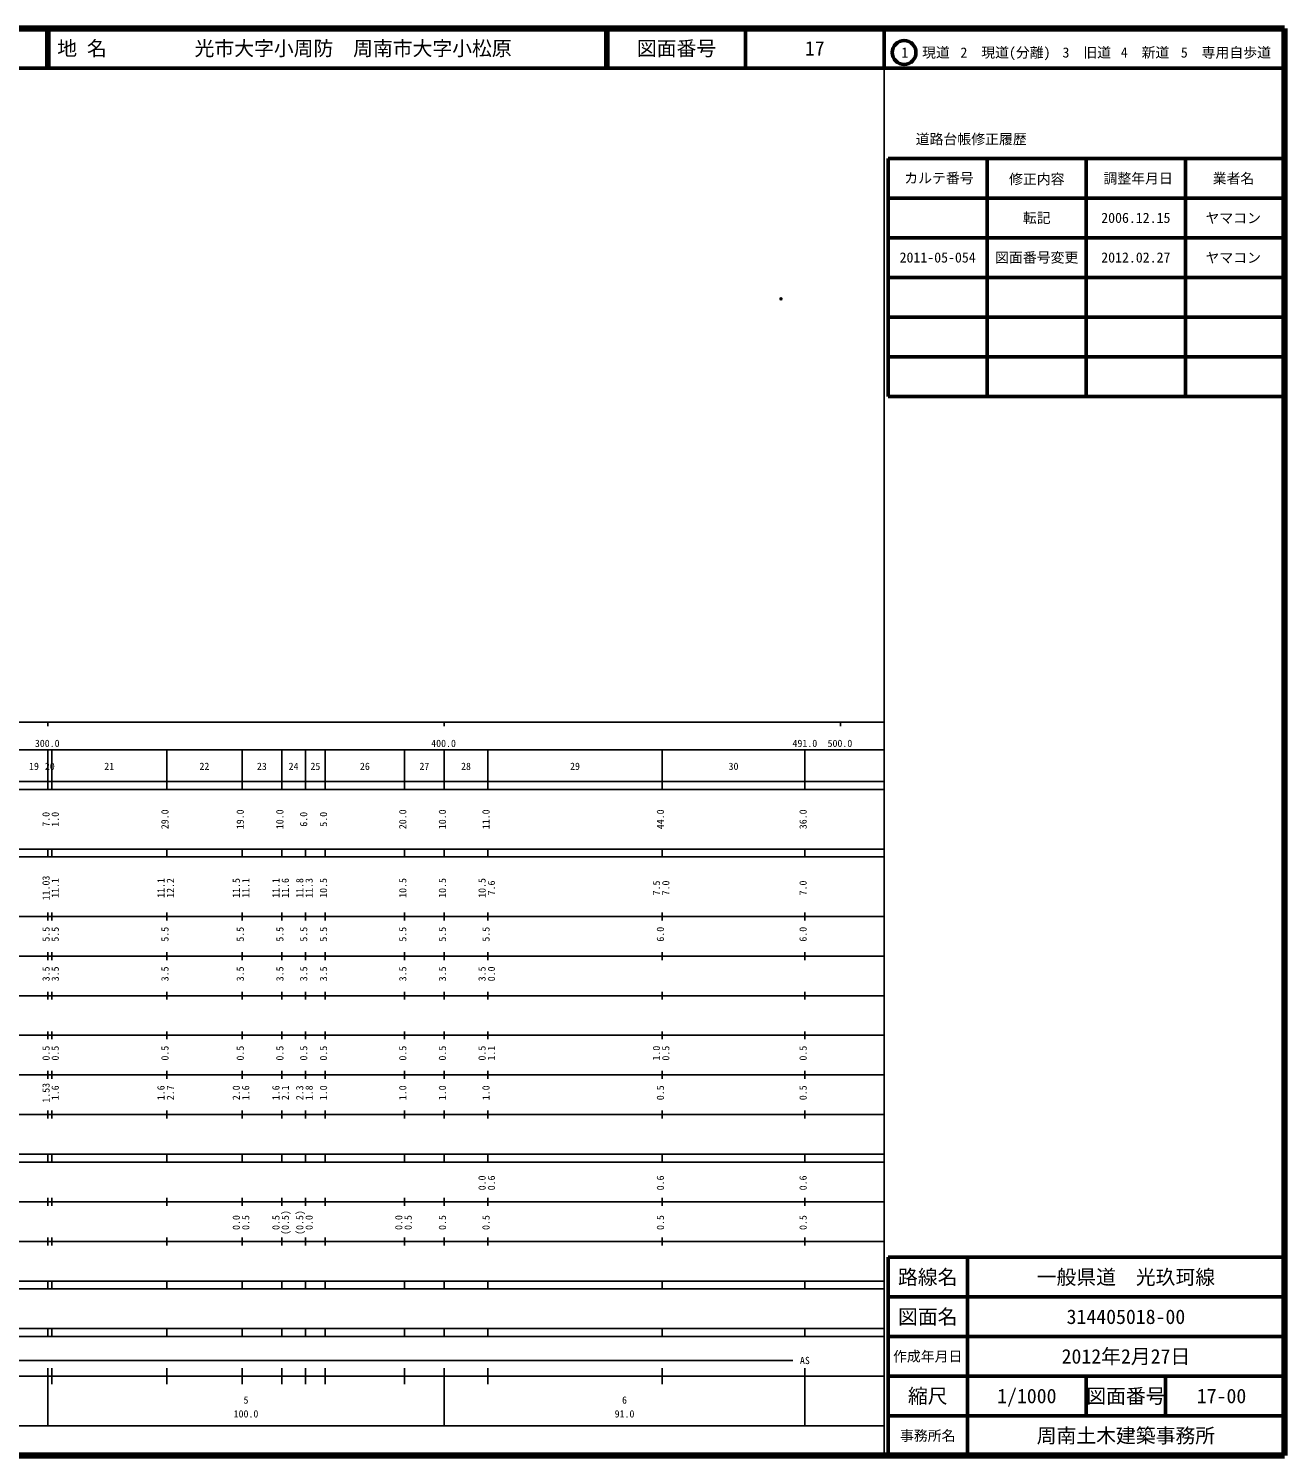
# Model space of a CAD drawing. Units: millimetres on the paper. Extents: x 40 to 680, y 20 to 380.
# Drawn here: x 363.1 to 680, y 20 to 380 of the extents above; entities that cross this region are included whole.
import ezdxf
from ezdxf.enums import TextEntityAlignment as Align

# ---------------------------------------------------------------- set-up
doc = ezdxf.new("R2010")
doc.units = ezdxf.units.MM
doc.header["$PDMODE"] = 32
doc.header["$PDSIZE"] = 0.5
doc.layers.add('M-OTRS', color=6, linetype='Continuous')
doc.layers.add('M-TTL-TXT', color=7, linetype='Continuous')
for name, color, linetype, lineweight in [('M-TTL', 2, 'Continuous', 140), ('M-TTL-BAND', 7, 'Continuous', 25), ('M-TTL-FRAM', 2, 'Continuous', 50), ('M-TTL-LINE', 7, 'Continuous', 50)]:
    doc.layers.add(name, color=color, linetype=linetype, lineweight=lineweight)
doc.styles.add('ＭＳ ゴシック', font='')
doc.styles.get('ＭＳ ゴシック').set_extended_font_data('MS Gothic')

msp = doc.modelspace()

# ---------------------------------------------------------------- linework, layer by layer
at = {"layer": 'M-OTRS'}
msp.add_point((552.978, 311.803), dxfattribs=at)
at = {"layer": 'M-TTL'}
for p, q in [((680, 380), (40, 380)), ((680, 20), (680, 380)), ((40, 20), (680, 20))]:
    msp.add_line(p, q, dxfattribs=at)
at = {"layer": 'M-TTL-BAND'}
for p, q in [((579, 20), (579, 370)), ((40, 205), (579, 205)), ((368, 205), (368, 204)), ((468, 205), (468, 204)), ((568, 205), (568, 204)), ((68, 198), (579, 198)), ((368, 188), (368, 198)), ((369, 188), (369, 198)), ((398, 188), (398, 198)), ((417, 188), (417, 198)), ((427, 188), (427, 198)), ((433, 188), (433, 198)), ((438, 188), (438, 198)), ((458, 188), (458, 198)), ((468, 188), (468, 198)), ((479, 188), (479, 198)), ((523, 188), (523, 198)), ((559, 188), (559, 198)), ((40, 190), (579, 190)), ((40, 188), (579, 188)), ((40, 173), (579, 173)), ((368, 171), (368, 173)), ((369, 171), (369, 173)), ((398, 171), (398, 173)), ((417, 171), (417, 173)), ((427, 171), (427, 173)), ((433, 171), (433, 173)), ((438, 171), (438, 173)), ((458, 171), (458, 173)), ((468, 171), (468, 173)), ((479, 171), (479, 173)), ((523, 171), (523, 173)), ((559, 171), (559, 173)), ((40, 171), (579, 171)), ((40, 156), (579, 156)), ((368, 155), (368, 157)), ((369, 155), (369, 157)), ((398, 155), (398, 157)), ((417, 155), (417, 157)), ((427, 155), (427, 157)), ((433, 155), (433, 157)), ((438, 155), (438, 157)), ((458, 155), (458, 157)), ((468, 155), (468, 157)), ((479, 155), (479, 157)), ((523, 155), (523, 157)), ((559, 155), (559, 157)), ((46, 146), (579, 146)), ((368, 145), (368, 147)), ((369, 145), (369, 147)), ((398, 145), (398, 147)), ((417, 145), (417, 147)), ((427, 145), (427, 147)), ((433, 145), (433, 147)), ((438, 145), (438, 147)), ((458, 145), (458, 147)), ((468, 145), (468, 147)), ((479, 145), (479, 147)), ((523, 145), (523, 147)), ((559, 145), (559, 147)), ((368, 135), (368, 137)), ((369, 135), (369, 137)), ((398, 135), (398, 137)), ((417, 135), (417, 137)), ((427, 135), (427, 137)), ((433, 135), (433, 137)), ((438, 135), (438, 137)), ((458, 135), (458, 137)), ((468, 135), (468, 137)), ((479, 135), (479, 137)), ((523, 135), (523, 137)), ((559, 135), (559, 137)), ((52, 136), (579, 136)), ((46, 126), (579, 126)), ((368, 125), (368, 127)), ((369, 125), (369, 127)), ((398, 125), (398, 127)), ((417, 125), (417, 127)), ((427, 125), (427, 127)), ((433, 125), (433, 127)), ((438, 125), (438, 127)), ((458, 125), (458, 127)), ((468, 125), (468, 127)), ((479, 125), (479, 127)), ((523, 125), (523, 127)), ((559, 125), (559, 127)), ((52, 116), (579, 116)), ((368, 115), (368, 117)), ((369, 115), (369, 117)), ((398, 115), (398, 117)), ((417, 115), (417, 117)), ((427, 115), (427, 117)), ((433, 115), (433, 117)), ((438, 115), (438, 117)), ((458, 115), (458, 117)), ((468, 115), (468, 117)), ((479, 115), (479, 117)), ((523, 115), (523, 117)), ((559, 115), (559, 117)), ((46, 106), (579, 106)), ((368, 105), (368, 107)), ((369, 105), (369, 107)), ((398, 105), (398, 107)), ((417, 105), (417, 107)), ((427, 105), (427, 107)), ((433, 105), (433, 107)), ((438, 105), (438, 107)), ((458, 105), (458, 107)), ((468, 105), (468, 107)), ((479, 105), (479, 107)), ((523, 105), (523, 107)), ((559, 105), (559, 107)), ((40, 96), (579, 96)), ((40, 94), (579, 94)), ((368, 94), (368, 96)), ((369, 94), (369, 96)), ((398, 94), (398, 96)), ((417, 94), (417, 96)), ((427, 94), (427, 96)), ((433, 94), (433, 96)), ((438, 94), (438, 96)), ((458, 94), (458, 96)), ((468, 94), (468, 96)), ((479, 94), (479, 96)), ((523, 94), (523, 96)), ((559, 94), (559, 96)), ((49, 84), (579, 84)), ((368, 83), (368, 85)), ((369, 83), (369, 85)), ((398, 83), (398, 85)), ((417, 83), (417, 85)), ((427, 83), (427, 85)), ((433, 83), (433, 85)), ((438, 83), (438, 85)), ((458, 83), (458, 85)), ((468, 83), (468, 85)), ((479, 83), (479, 85)), ((523, 83), (523, 85)), ((559, 83), (559, 85)), ((40, 74), (579, 74)), ((368, 73), (368, 75)), ((369, 73), (369, 75)), ((398, 73), (398, 75)), ((417, 73), (417, 75)), ((427, 73), (427, 75)), ((433, 73), (433, 75)), ((438, 73), (438, 75)), ((458, 73), (458, 75)), ((468, 73), (468, 75)), ((479, 73), (479, 75)), ((523, 73), (523, 75)), ((559, 73), (559, 75)), ((40, 64), (579, 64)), ((40, 62), (579, 62)), ((368, 62), (368, 64)), ((369, 62), (369, 64)), ((398, 62), (398, 64)), ((417, 62), (417, 64)), ((427, 62), (427, 64)), ((433, 62), (433, 64)), ((438, 62), (438, 64)), ((458, 62), (458, 64)), ((468, 62), (468, 64)), ((479, 62), (479, 64)), ((523, 62), (523, 64)), ((559, 62), (559, 64)), ((40, 52), (579, 52)), ((368, 50), (368, 52)), ((369, 50), (369, 52)), ((398, 50), (398, 52)), ((417, 50), (417, 52)), ((427, 50), (427, 52)), ((433, 50), (433, 52)), ((438, 50), (438, 52)), ((458, 50), (458, 52)), ((468, 50), (468, 52)), ((479, 50), (479, 52)), ((523, 50), (523, 52)), ((559, 50), (559, 52)), ((40, 50), (579, 50)), ((71, 44), (556, 44)), ((40, 40), (579, 40)), ((368, 27.5), (368, 42)), ((369, 38), (369, 42)), ((398, 38), (398, 42)), ((417, 38), (417, 42)), ((427, 38), (427, 42)), ((433, 38), (433, 42)), ((438, 38), (438, 42)), ((458, 38), (458, 42)), ((468, 27.5), (468, 42)), ((479, 38), (479, 42)), ((523, 38), (523, 42)), ((559, 27.5), (559, 42)), ((68, 27.5), (579, 27.5))]:
    msp.add_line(p, q, dxfattribs=at)
at = {"layer": 'M-TTL-FRAM'}
for p, q in [((580, 347.197), (580, 287.197)), ((580, 347.197), (680, 347.197)), ((580, 287.197), (680, 287.197)), ((680, 70), (580, 70)), ((580, 70), (580, 20))]:
    msp.add_line(p, q, dxfattribs=at)
at = {"layer": 'M-TTL-LINE'}
for p, q in [((367.75, 380), (367.75, 370)), ((368.25, 380), (368.25, 370)), ((508.747, 380), (508.747, 370)), ((509.247, 380), (509.247, 370)), ((543.997, 380), (543.997, 370)), ((579, 380), (579, 370)), ((40, 370), (680, 370)), ((605, 347.197), (605, 287.197)), ((630, 347.197), (630, 287.197)), ((655, 347.197), (655, 287.197)), ((580, 337.197), (680, 337.197)), ((580, 327.197), (680, 327.197)), ((580, 317.197), (680, 317.197)), ((580, 307.197), (680, 307.197)), ((580, 297.197), (680, 297.197)), ((600, 70), (600, 20)), ((680, 60), (580, 60)), ((680, 50), (580, 50)), ((680, 40), (580, 40)), ((630, 40), (630, 30)), ((650, 40), (650, 30)), ((680, 30), (580, 30))]:
    msp.add_line(p, q, dxfattribs=at)
msp.add_circle((584.031, 373.958), 3, dxfattribs=at)

# ---------------------------------------------------------------- texts
at = {"layer": 'M-TTL-BAND', "style": 'ＭＳ ゴシック'}
for s, p in [('300.0', (367.844, 198.195)), ('400.0', (467.844, 198.195)), ('491.0', (559, 198.195)), ('500.0', (567.844, 198.195)), ('19', (364.5, 192.405)), ('20', (368.5, 192.405)), ('21', (383.5, 192.405)), ('22', (407.5, 192.405)), ('23', (422, 192.405)), ('24', (430, 192.405)), ('25', (435.5, 192.405)), ('26', (448, 192.405)), ('27', (463, 192.405)), ('28', (473.5, 192.405)), ('29', (501, 192.405)), ('30', (541, 192.405)), ('AS', (559, 42.5)), ('5', (418, 32.523)), ('6', (513.5, 32.523)), ('100.0', (418, 29.033)), ('91.0', (513.5, 29.033))]:
    msp.add_text(s, height=1.833, dxfattribs=at).set_placement(p, align=Align.BOTTOM_CENTER)
for s, p in [('7.0', (369, 180.5)), ('1.0', (371.322, 180.5)), ('29.0', (399, 180.5)), ('19.0', (418, 180.5)), ('10.0', (428, 180.5)), ('6.0', (434, 180.5)), ('5.0', (439, 180.5)), ('20.0', (459, 180.5)), ('10.0', (469, 180.5)), ('11.0', (480, 180.5)), ('44.0', (524, 180.5)), ('36.0', (560, 180.5)), ('11.03', (369, 163.174)), ('11.1', (371.322, 163.174)), ('11.1', (398, 163.174)), ('12.2', (400.37, 163.174)), ('11.5', (417, 163.174)), ('11.1', (419.37, 163.174)), ('11.1', (427, 163.174)), ('11.6', (429.37, 163.174)), ('11.8', (433, 163.174)), ('11.3', (435.37, 163.174)), ('10.5', (439, 163.174)), ('10.5', (459, 163.174)), ('10.5', (469, 163.174)), ('10.5', (479, 163.174)), ('7.6', (481.37, 163.174)), ('7.5', (523, 163.174)), ('7.0', (525.37, 163.174)), ('7.0', (560, 163.174)), ('5.5', (369, 151.5)), ('5.5', (371.322, 151.5)), ('5.5', (399, 151.5)), ('5.5', (418, 151.5)), ('5.5', (428, 151.5)), ('5.5', (434, 151.5)), ('5.5', (439, 151.5)), ('5.5', (459, 151.5)), ('5.5', (469, 151.5)), ('5.5', (480, 151.5)), ('6.0', (524, 151.5)), ('6.0', (560, 151.5)), ('3.5', (369, 141.5)), ('3.5', (371.322, 141.5)), ('3.5', (399, 141.5)), ('3.5', (418, 141.5)), ('3.5', (428, 141.5)), ('3.5', (434, 141.5)), ('3.5', (439, 141.5)), ('3.5', (459, 141.5)), ('3.5', (469, 141.5)), ('3.5', (479, 141.5)), ('0.0', (481.37, 141.5)), ('0.5', (369, 121.5)), ('0.5', (371.322, 121.5)), ('0.5', (399, 121.5)), ('0.5', (418, 121.5)), ('0.5', (428, 121.5)), ('0.5', (434, 121.5)), ('0.5', (439, 121.5)), ('0.5', (459, 121.5)), ('0.5', (469, 121.5)), ('0.5', (479, 121.5)), ('1.1', (481.37, 121.5)), ('1.0', (523, 121.5)), ('0.5', (525.37, 121.5)), ('0.5', (560, 121.5)), ('1.53', (369, 111.5)), ('1.6', (371.322, 111.5)), ('1.6', (398, 111.5)), ('2.7', (400.37, 111.5)), ('2.0', (417, 111.5)), ('1.6', (419.37, 111.5)), ('1.6', (427, 111.5)), ('2.1', (429.37, 111.5)), ('2.3', (433, 111.5)), ('1.8', (435.37, 111.5)), ('1.0', (439, 111.5)), ('1.0', (459, 111.5)), ('1.0', (469, 111.5)), ('1.0', (480, 111.5)), ('0.5', (524, 111.5)), ('0.5', (560, 111.5)), ('0.0', (479, 88.764)), ('0.6', (481.37, 88.764)), ('0.6', (524, 88.764)), ('0.6', (560, 88.764)), ('0.0', (417, 78.764)), ('0.5', (419.37, 78.764)), ('0.5', (427, 78.764)), ('(0.5)', (429.37, 78.764)), ('(0.5)', (433, 78.764)), ('0.0', (435.37, 78.764)), ('0.0', (458, 78.764)), ('0.5', (460.37, 78.764)), ('0.5', (469, 78.764)), ('0.5', (480, 78.764)), ('0.5', (524, 78.764)), ('0.5', (560, 78.764))]:
    msp.add_text(s, height=1.833, rotation=90, dxfattribs=at).set_placement(p, align=Align.BOTTOM_CENTER)
at = {"layer": 'M-TTL-TXT', "style": 'ＭＳ ゴシック'}
for s, p in [('地 名', (370.38, 375)), ('光市大字小周防\u3000周南市大字小松原', (405.024, 375))]:
    msp.add_text(s, height=3.666, dxfattribs=at).set_placement(p, align=Align.MIDDLE_LEFT)
for s, height, p in [('図面番号', 3.666, (526.622, 375)), ('17', 3.666, (561.497, 375)), ('1\u3000現道', 2.566, (589.448, 373.958)), ('2\u3000現道(分離)', 2.566, (609.619, 373.958)), ('3\u3000旧道', 2.566, (630.121, 373.958)), ('4\u3000新道', 2.566, (644.824, 373.958)), ('5\u3000専用自歩道', 2.566, (665.228, 373.958)), ('道路台帳修正履歴', 2.566, (600.968, 352.113)), ('カルテ番号', 2.566, (592.839, 342.277)), ('修正内容', 2.566, (617.509, 342.023)), ('調整年月日', 2.566, (643.089, 342.197)), ('業者名', 2.566, (667.134, 342.197)), ('転記', 2.566, (617.5, 332.245)), ('2006.12.15', 2.566, (642.5, 332.245)), ('ヤマコン', 2.566, (667.077, 332.189)), ('2011-05-054', 2.566, (592.5, 322.245)), ('図面番号変更', 2.566, (617.5, 322.245)), ('2012.02.27', 2.566, (642.5, 322.245)), ('ヤマコン', 2.566, (667.077, 322.189)), ('路線名', 3.666, (590, 65)), ('路線名', 3.666, (590, 65)), ('一般県道\u3000光玖珂線', 3.666, (640, 65)), ('図面名', 3.666, (590, 55)), ('図面名', 3.666, (590, 55)), ('314405018-00', 3.666, (640, 55)), ('2012年2月27日', 3.666, (640, 45)), ('作成年月日', 2.566, (590, 45)), ('作成年月日', 2.566, (590, 45)), ('縮尺', 3.666, (590, 35)), ('縮尺', 3.666, (590, 35)), ('1/1000', 3.666, (615, 35)), ('図面番号', 3.666, (640, 35)), ('図面番号', 3.666, (640, 35)), ('17-00', 3.666, (664.125, 35)), ('事務所名', 2.566, (590, 25)), ('事務所名', 2.566, (590, 25)), ('周南土木建築事務所', 3.666, (640, 25))]:
    msp.add_text(s, height=height, dxfattribs=at).set_placement(p, align=Align.MIDDLE_CENTER)

doc.saveas('drawing.dxf')
